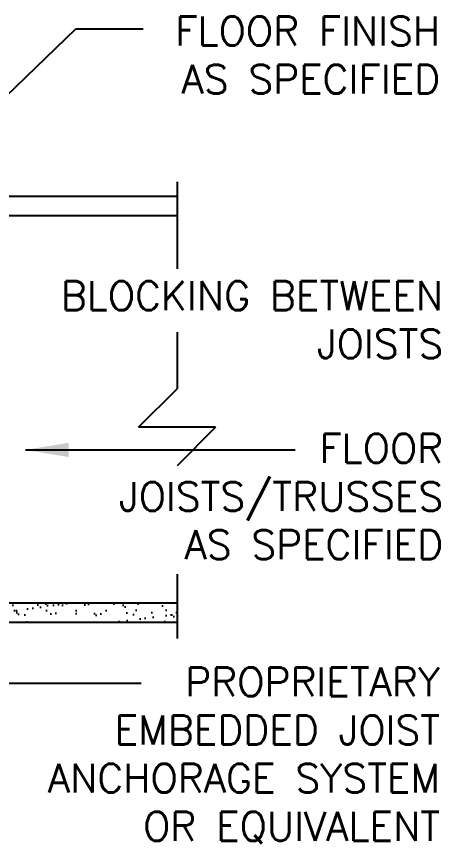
# Model space of a CAD drawing. Header units: inches. Extents: x -99 to -49.8, y 169 to 251.9.
# Drawn here: x -61.04 to -50.06, y 195.76 to 217.23 of the extents above; entities that cross this region are included whole.
import ezdxf

# ---------------------------------------------------------------- set-up
doc = ezdxf.new("R2010")
doc.units = ezdxf.units.IN
doc.header["$LTSCALE"] = 0.5
doc.header["$MEASUREMENT"] = 0
for name, color, linetype in [('HATCH', 12, 'Continuous'), ('line25', 2, 'Continuous'), ('LINE50', 5, 'Continuous'), ('LINE9', 9, 'Continuous'), ('TEXT', 4, 'Continuous'), ('Web_Edge', 9, 'Continuous')]:
    doc.layers.add(name, color=color, linetype=linetype)
doc.styles.add('DIM', font='romans.shx', dxfattribs={"width": 0.7})
doc.styles.add('ROMANS', font='romans.shx', dxfattribs={"height": 0.75})
doc.dimstyles.new('ext_12', dxfattribs={"dimscale": 12, "dimtxt": 0.09375, "dimasz": 0.09375, "dimexe": 0.09375, "dimexo": 0.0625, "dimgap": 0.0625, "dimtad": 1, "dimdec": 1, "dimzin": 3, "dimdsep": 46, "dimlunit": 4, "dimtxsty": 'DIM', "dimcen": 0.09, "dimdle": 0.09375, "dimclrt": 4, "dimadec": 0, "dimazin": 0, "dimtfac": 1, "dimtdec": 1, "dimtmove": 2, "dimatfit": 3, "dimfxl": 1, "dimfrac": 2, "dimtolj": 1, "dimtzin": 0, "dimarcsym": 0})

msp = doc.modelspace()

# ---------------------------------------------------------------- hatches: boundary and pattern name
at = {"layer": 'HATCH'}
h = msp.add_hatch(dxfattribs=at)
h.set_pattern_fill('AR-SAND', color=256, scale=0.25, style=0)
h.set_pattern_definition([(37.50000000000001, (-177.387052597231, 81.63526676398682), (-0.01574833952740204, 0.4817059422532897), [0, -0.38, 0, -0.425, 0, -0.40625]), (7.499999999999999, (-177.387052597231, 81.63526676398682), (0.4424441763169318, 0.7055365163074351), [0, -0.205, 0, -0.3425, 0, -0.13125]), (327.5, (-177.694552597231, 81.63526676398682), (0.7785354654378738, 0.001414763384241124), [0, -0.125, 0, -0.45, 0, -0.5875]), (317.5, (-177.694552597231, 81.63526676398682), (0.7515316511430733, 0.2194188912335623), [0, -0.0625, 0, -0.295, 0, -0.3375])])
h.paths.add_polyline_path([(-56.87937318540075, 201.5055558041889), (-56.87937318540074, 202.0055558041889), (-66.3009744296062, 202.0055558041889), (-66.30097442960619, 201.5055558041889)])

# ---------------------------------------------------------------- linework, layer by layer
at = {"layer": 'line25'}
msp.add_line((-66.30097442960621, 202.0055558041889), (-56.87937318540072, 202.0055558041889), dxfattribs=at)
at = {"layer": 'LINE50'}
msp.add_line((-66.29195743279237, 212.0627590253791), (-56.8703561885869, 212.0627590253791), dxfattribs=at)
at = {"layer": 'LINE9'}
for p, q in [((-56.8703561885869, 212.9334095158522), (-56.87035618858688, 210.6757735301461)), ((-56.87035618858688, 209.0293954998951), (-56.8703561885869, 207.562759025379)), ((-57.8703561885869, 206.562759025379), (-56.8703561885869, 207.562759025379)), ((-55.8703561885869, 206.562759025379), (-57.8703561885869, 206.562759025379)), ((-55.8703561885869, 206.562759025379), (-56.8703561885869, 205.5627590253791)), ((-56.87035618858689, 202.7508615435002), (-56.8703561885869, 201.0785547628545)), ((-66.30097442960621, 201.5055558041889), (-56.87937318540072, 201.5055558041889))]:
    msp.add_line(p, q, dxfattribs=at)
at = {"layer": 'Web_Edge'}
msp.add_line((-75.94779546307787, 212.5627590253791), (-56.87035618858692, 212.5627590253791), dxfattribs=at)

# ---------------------------------------------------------------- texts
at = {"layer": 'TEXT', "char_height": 0.75, "style": 'ROMANS'}
for s, insert, width, attachment_point in [('FLOOR FINISH AS SPECIFIED', (-50.0397280407179, 217.2299901917403), 8.923264972708466, 3), ('BLOCKING BETWEEN JOISTS', (-49.96051478972355, 209.3543449587175), 11.52811757087676, 6), ('FLOOR JOISTS/TRUSSES AS SPECIFIED', (-49.96051478972355, 204.7665050096503), 9.123982007016025, 6), ('PROPRIETARY EMBEDDED JOIST ANCHORAGE SYSTEM OR EQUIVALENT', (-50.0397280407179, 200.3275183943402), 11.66203893142733, 3)]:
    msp.add_mtext(s, dxfattribs=dict(at, insert=insert, width=width, attachment_point=attachment_point))

# ---------------------------------------------------------------- leaders
at = {"layer": 'TEXT'}
msp.add_leader([(-64.01230106912561, 212.5627590253791), (-59.50511716148823, 216.9125019700337), (-57.75383176301654, 216.9125019700337)], dimstyle='ext_12', dxfattribs=at)
for points, override in [([(-60.81275014387953, 205.9755064826689), (-53.80377649486587, 205.9755064826689)], {"dimgap": 0.0625, "dimtad": 0}), ([(-64.72393263245402, 205.2421499219618), (-62.19075124304828, 199.9201008858915), (-57.80558007547604, 199.9201008858915)], {"dimtad": 0})]:
    msp.add_leader(points, dimstyle='ext_12', override=override, dxfattribs=at)

doc.saveas('drawing.dxf')
